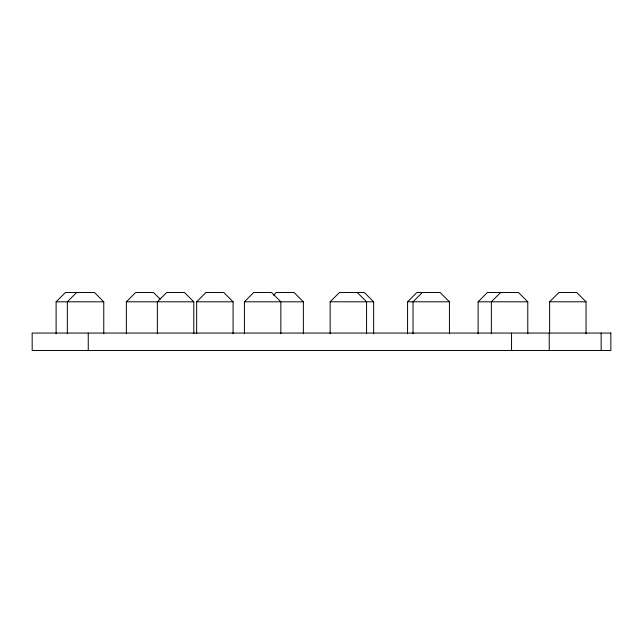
<?xml version="1.0" encoding="UTF-8"?>
<svg xmlns="http://www.w3.org/2000/svg" width="643" height="643" viewBox="0 0 643 643"><rect width="100%" height="100%" fill="white"/><g stroke="black" fill="none" stroke-linecap="round" stroke-linejoin="round"><path stroke-width="0.96" d="M56.11 333.733L56.11 301.8L65.401 292.509L94.473 292.509L103.764 301.8L103.764 333.733M76.63 292.509L67.338 301.8L67.338 333.733M126.366 333.733L126.366 301.8L135.665 292.509L153.5 292.509L160.139 299.148M196.654 333.733L196.654 301.8L205.945 292.509L223.788 292.509L233.079 301.8L233.079 333.733M244.42 333.733L244.42 301.8L253.712 292.509L271.555 292.509L280.846 301.8L280.846 333.733M273.58 295.161L276.233 292.509L294.076 292.509L303.367 301.8L303.367 333.733M330.14 333.733L330.14 301.8L339.432 292.509L364.356 292.509L373.647 301.8L373.647 333.733M407.566 333.733L407.566 301.8L416.857 292.509L440.15 292.509L449.441 301.8L449.441 333.733M422.306 292.509L413.015 301.8L413.015 333.733M478.111 333.733L478.111 301.8L487.402 292.509L518.491 292.509L527.782 301.8L527.782 333.733M500.648 292.509L491.356 301.8L491.356 333.733M549.62 333.733L549.62 301.8L558.912 292.509L576.755 292.509L586.046 301.8L586.046 333.733M56.11 301.8L103.764 301.8M126.366 301.8L193.784 301.8L193.784 333.733M196.654 301.8L233.079 301.8M244.42 301.8L303.367 301.8M330.14 301.8L373.647 301.8M407.566 301.8L449.441 301.8M478.111 301.8L527.782 301.8M549.62 301.8L586.046 301.8M357.275 292.509L366.566 301.8L366.566 333.733M193.784 301.8L184.493 292.509L166.65 292.509L157.358 301.8L157.358 333.733M601.157 333.066L601.157 350.491M549.226 333.066L549.226 350.491M511.547 333.066L511.547 350.491M88.244 333.066L88.244 350.491M610.85 333.066L32.15 333.066L32.19 350.491L610.85 350.491L610.85 333.066"/></g></svg>
